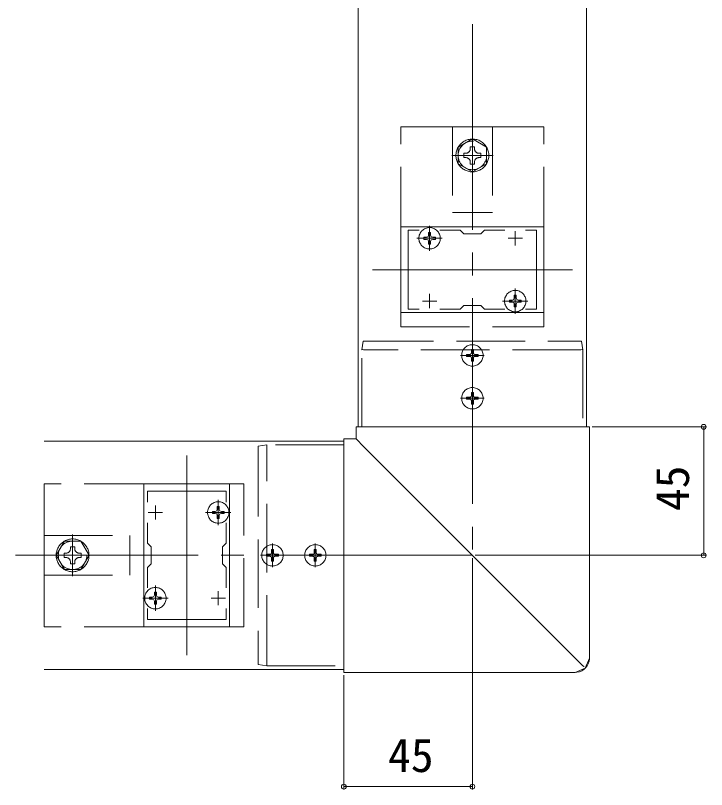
# Model space of a CAD drawing. Units: millimetres, scale not verified. Extents: x -2376 to -396, y -1680 to 1519.
# Drawn here: x -1036.4 to -794.4, y 485.8 to 756.8 of the extents above; entities that cross this region are included whole.
import ezdxf
from ezdxf.enums import TextEntityAlignment as Align

# ---------------------------------------------------------------- set-up
doc = ezdxf.new("R2010")
doc.units = ezdxf.units.MM
doc.header["$LTSCALE"] = 8
doc.linetypes.add('CHAIN2', pattern=[12, 9, -1, 1, -1])
doc.linetypes.add('DASHED3', pattern=[4, 3, -1])
for name, color, linetype, lineweight in [('0-3_YKK_11', 7, 'Continuous', 9), ('0-4_YKK_12', 2, 'Continuous', 9), ('0-5_YKK_13', 4, 'DASHED3', 9), ('0-6_YKK_D', 6, 'Continuous', 9), ('0-7_YSS_K', 3, 'CHAIN2', 9)]:
    doc.layers.add(name, color=color, linetype=linetype, lineweight=lineweight)
doc.styles.add('ＭＳ ゴシック', font='')
doc.styles.get('ＭＳ ゴシック').set_extended_font_data('MS Gothic')

msp = doc.modelspace()

# ---------------------------------------------------------------- linework, layer by layer
at = {"layer": '0-3_YKK_11'}
for p, q in [((-901.353, 682.837), (-901.353, 652.837)), ((-851.353, 682.837), (-901.353, 682.837)), ((-898.852, 681.637), (-894.986, 681.637)), ((-898.852, 654.037), (-898.852, 681.637)), ((-891.353, 676.337), (-891.353, 681.337)), ((-887.719, 681.637), (-880.653, 681.637)), ((-880.653, 681.637), (-879.353, 680.337)), ((-879.353, 680.337), (-873.353, 680.337)), ((-873.353, 680.337), (-872.053, 681.637)), ((-872.053, 681.637), (-864.986, 681.637)), ((-861.352, 676.337), (-861.352, 681.337)), ((-857.719, 681.637), (-853.853, 681.637)), ((-857.719, 681.637), (-853.853, 681.637)), ((-853.853, 681.637), (-853.853, 654.037)), ((-851.353, 652.837), (-851.353, 682.837)), ((-893.853, 678.837), (-888.853, 678.837)), ((-863.853, 678.837), (-858.853, 678.837)), ((-891.353, 654.337), (-891.353, 659.337)), ((-861.352, 654.337), (-861.352, 659.337)), ((-893.853, 656.837), (-888.853, 656.837)), ((-863.853, 656.837), (-858.853, 656.837)), ((-894.986, 654.037), (-898.852, 654.037)), ((-880.653, 654.037), (-887.719, 654.037)), ((-879.353, 655.337), (-880.653, 654.037)), ((-873.353, 655.337), (-879.353, 655.337)), ((-872.053, 654.037), (-873.353, 655.337)), ((-864.986, 654.037), (-872.053, 654.037)), ((-853.853, 654.037), (-857.719, 654.037)), ((-901.353, 652.837), (-851.353, 652.837)), ((-991.353, 592.837), (-991.353, 542.837)), ((-961.353, 592.837), (-991.353, 592.837)), ((-961.353, 542.837), (-961.353, 592.837)), ((-990.153, 590.337), (-962.553, 590.337)), ((-990.153, 586.47), (-990.153, 590.337)), ((-990.153, 586.47), (-990.153, 590.337)), ((-962.553, 590.337), (-962.553, 586.47)), ((-987.353, 580.337), (-987.353, 585.337)), ((-965.352, 580.337), (-965.352, 585.337)), ((-984.853, 582.837), (-989.853, 582.837)), ((-962.853, 582.837), (-967.853, 582.837)), ((-990.153, 572.137), (-990.153, 579.204)), ((-962.553, 579.204), (-962.553, 572.137)), ((-988.853, 570.837), (-990.153, 572.137)), ((-962.553, 572.137), (-963.852, 570.837)), ((-988.853, 564.837), (-988.853, 570.837)), ((-963.852, 570.837), (-963.852, 564.837)), ((-990.153, 563.537), (-988.853, 564.837)), ((-963.852, 564.837), (-962.553, 563.537)), ((-990.153, 556.47), (-990.153, 563.537)), ((-962.553, 563.537), (-962.553, 556.47)), ((-984.853, 552.837), (-989.853, 552.837)), ((-987.353, 550.337), (-987.353, 555.337)), ((-962.853, 552.837), (-967.853, 552.837)), ((-965.352, 550.337), (-965.352, 555.337)), ((-990.153, 545.337), (-990.153, 549.204)), ((-962.553, 549.204), (-962.553, 545.337)), ((-962.553, 545.337), (-990.153, 545.337)), ((-991.353, 542.837), (-961.353, 542.837))]:
    msp.add_line(p, q, dxfattribs=at)
at = {"layer": '0-4_YKK_12'}
for p, q in [((-916.353, 612.837), (-916.353, 900.837)), ((-836.353, 612.837), (-836.353, 900.837)), ((-841.353, 667.837), (-911.353, 667.837)), ((-916.353, 612.837), (-836.353, 612.837)), ((-921.353, 607.837), (-1026.353, 607.837)), ((-921.353, 527.837), (-921.353, 607.837)), ((-976.353, 602.837), (-976.353, 532.837)), ((-921.353, 527.837), (-1026.353, 527.837))]:
    msp.add_line(p, q, dxfattribs=at)
at = {"layer": '0-5_YKK_13'}
for p, q in [((-901.353, 717.837), (-851.353, 717.837)), ((-901.353, 647.837), (-901.353, 717.837)), ((-883.353, 717.837), (-883.353, 687.837)), ((-869.353, 717.837), (-883.353, 717.837)), ((-869.353, 717.837), (-869.353, 687.837)), ((-851.353, 647.837), (-851.353, 717.837)), ((-876.353, 713.61), (-881.353, 710.724)), ((-871.353, 710.724), (-876.353, 713.61)), ((-881.353, 710.724), (-881.353, 704.95)), ((-877.113, 710.837), (-877.113, 710.117)), ((-875.593, 710.837), (-877.113, 710.837)), ((-875.593, 710.117), (-875.593, 710.837)), ((-871.353, 704.95), (-871.353, 710.724)), ((-878.633, 708.597), (-879.353, 708.597)), ((-879.353, 708.597), (-879.353, 707.077)), ((-873.353, 708.597), (-874.072, 708.597)), ((-873.353, 707.077), (-873.353, 708.597)), ((-881.353, 704.95), (-876.353, 702.064)), ((-879.353, 707.077), (-878.633, 707.077)), ((-877.113, 705.557), (-877.113, 704.837)), ((-877.113, 704.837), (-875.593, 704.837)), ((-876.353, 702.064), (-871.353, 704.95)), ((-875.593, 704.837), (-875.593, 705.557)), ((-874.072, 707.077), (-873.353, 707.077)), ((-869.353, 687.837), (-883.353, 687.837)), ((-891.727, 680.887), (-890.977, 680.887)), ((-891.727, 679.937), (-891.727, 680.887)), ((-890.977, 680.887), (-890.977, 679.937)), ((-892.452, 679.212), (-893.403, 679.212)), ((-893.403, 678.462), (-893.403, 679.212)), ((-893.403, 678.462), (-892.452, 678.462)), ((-891.883, 679.368), (-892.452, 679.212)), ((-891.883, 678.307), (-892.452, 678.462)), ((-891.727, 679.937), (-891.883, 679.368)), ((-891.727, 677.737), (-891.883, 678.307)), ((-891.727, 676.787), (-891.727, 677.737)), ((-890.822, 679.368), (-890.977, 679.937)), ((-890.822, 678.307), (-890.977, 677.737)), ((-890.977, 677.737), (-890.977, 676.787)), ((-890.253, 679.212), (-890.822, 679.368)), ((-890.253, 678.462), (-890.822, 678.307)), ((-889.303, 679.212), (-890.253, 679.212)), ((-890.253, 678.462), (-889.303, 678.462)), ((-889.303, 679.212), (-889.303, 678.462)), ((-890.977, 676.787), (-891.727, 676.787)), ((-861.728, 658.887), (-860.978, 658.887)), ((-861.728, 657.937), (-861.728, 658.887)), ((-860.978, 658.887), (-860.978, 657.937)), ((-862.453, 657.212), (-863.403, 657.212)), ((-863.403, 656.462), (-863.403, 657.212)), ((-863.403, 656.462), (-862.453, 656.462)), ((-861.883, 657.367), (-862.453, 657.212)), ((-861.883, 656.307), (-862.453, 656.462)), ((-861.728, 657.937), (-861.883, 657.367)), ((-861.728, 655.737), (-861.883, 656.307)), ((-860.822, 657.367), (-860.978, 657.937)), ((-860.822, 656.307), (-860.978, 655.737)), ((-860.253, 657.212), (-860.822, 657.367)), ((-860.253, 656.462), (-860.822, 656.307)), ((-859.303, 657.212), (-860.253, 657.212)), ((-860.253, 656.462), (-859.303, 656.462)), ((-859.303, 657.212), (-859.303, 656.462)), ((-861.728, 654.787), (-861.728, 655.737)), ((-860.978, 654.787), (-861.728, 654.787)), ((-860.978, 655.737), (-860.978, 654.787)), ((-901.353, 647.837), (-851.353, 647.837)), ((-915.053, 639.837), (-914.553, 642.837)), ((-913.924, 642.837), (-838.853, 642.837)), ((-838.153, 642.837), (-837.653, 639.837)), ((-915.053, 639.837), (-915.053, 639.837)), ((-915.053, 612.837), (-915.053, 639.837)), ((-838.363, 639.837), (-914.416, 639.837)), ((-876.703, 638.687), (-876.703, 639.887)), ((-876.003, 639.887), (-876.703, 639.887)), ((-876.003, 638.687), (-876.003, 639.887)), ((-837.653, 639.837), (-837.653, 612.837)), ((-837.653, 639.837), (-837.653, 639.837)), ((-877.203, 638.187), (-878.403, 638.187)), ((-878.403, 637.487), (-878.403, 638.187)), ((-877.203, 637.487), (-878.403, 637.487)), ((-876.703, 635.787), (-876.703, 636.987)), ((-876.003, 635.787), (-876.003, 636.987)), ((-874.303, 638.187), (-875.503, 638.187)), ((-874.303, 637.487), (-875.503, 637.487)), ((-874.303, 637.487), (-874.303, 638.187)), ((-876.003, 635.787), (-876.703, 635.787)), ((-876.703, 623.687), (-876.703, 624.887)), ((-876.003, 624.887), (-876.703, 624.887)), ((-876.003, 623.687), (-876.003, 624.887)), ((-877.203, 623.187), (-878.403, 623.187)), ((-878.403, 622.487), (-878.403, 623.187)), ((-877.203, 622.487), (-878.403, 622.487)), ((-876.703, 620.787), (-876.703, 621.987)), ((-876.003, 620.787), (-876.703, 620.787)), ((-876.003, 620.787), (-876.003, 621.987)), ((-874.303, 623.187), (-875.503, 623.187)), ((-874.303, 622.487), (-875.503, 622.487)), ((-874.303, 622.487), (-874.303, 623.187)), ((-951.352, 605.409), (-951.352, 530.338)), ((-921.353, 606.537), (-948.353, 606.537)), ((-948.353, 529.847), (-948.353, 605.9)), ((-1026.353, 542.837), (-1026.353, 592.837)), ((-956.353, 592.837), (-1026.353, 592.837)), ((-956.353, 542.837), (-956.353, 592.837)), ((-967.403, 582.462), (-967.403, 583.212)), ((-967.403, 583.212), (-966.453, 583.212)), ((-965.883, 583.367), (-966.453, 583.212)), ((-965.728, 583.937), (-965.883, 583.367)), ((-965.728, 584.887), (-965.728, 583.937)), ((-965.728, 584.887), (-964.978, 584.887)), ((-964.978, 583.937), (-964.978, 584.887)), ((-964.978, 583.937), (-964.822, 583.367)), ((-964.822, 583.367), (-964.253, 583.212)), ((-964.253, 583.212), (-963.303, 583.212)), ((-963.303, 583.212), (-963.303, 582.462)), ((-966.453, 582.462), (-967.403, 582.462)), ((-966.453, 582.462), (-965.883, 582.307)), ((-965.883, 582.307), (-965.728, 581.737)), ((-965.728, 581.737), (-965.728, 580.787)), ((-964.978, 580.787), (-965.728, 580.787)), ((-964.822, 582.307), (-964.978, 581.737)), ((-964.978, 580.787), (-964.978, 581.737)), ((-964.253, 582.462), (-964.822, 582.307)), ((-963.303, 582.462), (-964.253, 582.462)), ((-1026.353, 574.837), (-996.352, 574.837)), ((-1026.353, 574.837), (-1026.353, 560.837)), ((-996.352, 574.837), (-996.352, 560.837)), ((-1019.239, 572.837), (-1022.126, 567.837)), ((-1013.466, 572.837), (-1019.239, 572.837)), ((-1010.579, 567.837), (-1013.466, 572.837)), ((-1017.113, 570.837), (-1017.113, 570.117)), ((-1015.592, 570.837), (-1017.113, 570.837)), ((-1015.592, 570.117), (-1015.592, 570.837)), ((-946.702, 568.687), (-946.702, 569.887)), ((-946.003, 569.887), (-946.702, 569.887)), ((-946.003, 568.687), (-946.003, 569.887)), ((-931.703, 568.687), (-931.703, 569.887)), ((-931.003, 569.887), (-931.703, 569.887)), ((-931.003, 568.687), (-931.003, 569.887)), ((-1022.126, 567.837), (-1019.239, 562.837)), ((-1019.353, 568.597), (-1019.353, 567.077)), ((-1018.633, 568.597), (-1019.353, 568.597)), ((-1019.353, 567.077), (-1018.633, 567.077)), ((-1013.353, 568.597), (-1014.073, 568.597)), ((-1014.073, 567.077), (-1013.353, 567.077)), ((-1013.466, 562.837), (-1010.579, 567.837)), ((-1013.353, 567.077), (-1013.353, 568.597)), ((-947.202, 568.187), (-948.403, 568.187)), ((-948.403, 567.487), (-948.403, 568.187)), ((-947.202, 567.487), (-948.403, 567.487)), ((-946.702, 565.787), (-946.702, 566.987)), ((-946.003, 565.787), (-946.003, 566.987)), ((-944.303, 568.187), (-945.503, 568.187)), ((-944.303, 567.487), (-945.503, 567.487)), ((-944.303, 567.487), (-944.303, 568.187)), ((-932.202, 568.187), (-933.403, 568.187)), ((-933.403, 567.487), (-933.403, 568.187)), ((-932.202, 567.487), (-933.403, 567.487)), ((-931.703, 565.787), (-931.703, 566.987)), ((-931.003, 565.787), (-931.003, 566.987)), ((-929.303, 568.187), (-930.503, 568.187)), ((-929.303, 567.487), (-930.503, 567.487)), ((-929.303, 567.487), (-929.303, 568.187)), ((-1017.113, 565.557), (-1017.113, 564.837)), ((-1017.113, 564.837), (-1015.592, 564.837)), ((-1015.592, 564.837), (-1015.592, 565.557)), ((-946.003, 565.787), (-946.702, 565.787)), ((-931.003, 565.787), (-931.703, 565.787)), ((-1019.239, 562.837), (-1013.466, 562.837)), ((-1026.353, 560.837), (-996.352, 560.837)), ((-989.403, 552.462), (-989.403, 553.212)), ((-989.403, 553.212), (-988.453, 553.212)), ((-987.883, 553.367), (-988.453, 553.212)), ((-987.727, 553.937), (-987.883, 553.367)), ((-987.727, 554.887), (-987.727, 553.937)), ((-987.727, 554.887), (-986.978, 554.887)), ((-986.978, 553.937), (-986.978, 554.887)), ((-986.978, 553.937), (-986.822, 553.367)), ((-986.822, 553.367), (-986.252, 553.212)), ((-986.252, 553.212), (-985.303, 553.212)), ((-985.303, 553.212), (-985.303, 552.462)), ((-988.453, 552.462), (-989.403, 552.462)), ((-988.453, 552.462), (-987.883, 552.307)), ((-987.883, 552.307), (-987.727, 551.737)), ((-987.727, 551.737), (-987.727, 550.787)), ((-986.978, 550.787), (-987.727, 550.787)), ((-986.822, 552.307), (-986.978, 551.737)), ((-986.978, 550.787), (-986.978, 551.737)), ((-986.252, 552.462), (-986.822, 552.307)), ((-985.303, 552.462), (-986.252, 552.462)), ((-956.353, 542.837), (-1026.353, 542.837)), ((-948.353, 529.137), (-921.353, 529.137))]:
    msp.add_line(p, q, dxfattribs=at)
at = {"layer": '0-5_YKK_13', "linetype": 'CHAIN2'}
for p, q in [((-876.353, 700.587), (-876.353, 715.087)), ((-883.603, 707.837), (-869.103, 707.837)), ((-891.353, 683.248), (-891.353, 674.426)), ((-886.913, 678.837), (-895.792, 678.837)), ((-861.352, 661.248), (-861.352, 652.426)), ((-856.913, 656.837), (-865.792, 656.837)), ((-876.353, 641.987), (-876.353, 633.687)), ((-872.202, 637.837), (-880.503, 637.837)), ((-876.353, 626.987), (-876.353, 618.687)), ((-872.202, 622.837), (-880.503, 622.837)), ((-965.352, 587.277), (-965.352, 578.398)), ((-969.763, 582.837), (-960.942, 582.837)), ((-1016.353, 560.587), (-1016.353, 575.087)), ((-946.353, 563.687), (-946.353, 571.987)), ((-931.353, 563.687), (-931.353, 571.987)), ((-1009.103, 567.837), (-1023.603, 567.837)), ((-950.503, 567.837), (-942.203, 567.837)), ((-935.503, 567.837), (-927.203, 567.837)), ((-987.353, 557.277), (-987.353, 548.398)), ((-991.763, 552.837), (-982.942, 552.837))]:
    msp.add_line(p, q, dxfattribs=at)
at = {"layer": '0-5_YKK_13', "linetype": 'Continuous'}
for p, q in [((-914.425, 639.837), (-914.416, 639.837)), ((-838.363, 639.837), (-838.353, 639.837)), ((-917.097, 612.837), (-917.093, 612.837)), ((-917.097, 612.837), (-917.097, 608.582)), ((-917.093, 612.837), (-916.848, 612.837)), ((-916.848, 612.837), (-914.579, 612.837)), ((-914.579, 612.837), (-838.389, 612.837)), ((-838.389, 612.837), (-835.857, 612.837)), ((-835.857, 612.837), (-835.368, 612.837)), ((-835.368, 612.837), (-835.363, 612.837)), ((-835.363, 531.843), (-835.363, 612.837)), ((-921.353, 608.577), (-921.353, 608.582)), ((-917.097, 608.582), (-921.353, 608.582)), ((-921.353, 608.577), (-921.353, 608.333)), ((-921.353, 606.064), (-921.353, 608.333)), ((-917.093, 608.577), (-917.097, 608.582)), ((-916.848, 608.333), (-917.093, 608.577)), ((-914.579, 606.064), (-916.848, 608.333)), ((-948.353, 606.537), (-951.352, 606.037)), ((-948.353, 605.909), (-948.353, 605.9)), ((-921.353, 606.064), (-921.353, 529.873)), ((-839.101, 530.586), (-914.579, 606.064)), ((-948.353, 529.847), (-948.353, 529.838)), ((-948.353, 529.137), (-948.353, 529.137)), ((-921.353, 527.342), (-921.353, 529.873)), ((-921.353, 527.342), (-921.353, 526.852)), ((-921.353, 526.848), (-921.353, 526.852))]:
    msp.add_line(p, q, dxfattribs=at)
for points in [[(-914.553, 642.837), (-914.373, 642.837), (-913.924, 642.837)], [(-838.853, 642.837), (-838.586, 642.837), (-838.357, 642.837), (-838.153, 642.837)], [(-915.053, 639.837), (-914.87, 639.857), (-914.425, 639.837)], [(-837.653, 639.837), (-837.709, 639.855), (-837.861, 639.861), (-838.353, 639.837)], [(-951.352, 606.037), (-951.352, 605.857), (-951.352, 605.409)], [(-948.353, 606.537), (-948.353, 606.537), (-948.373, 606.354), (-948.353, 605.909)], [(-921.353, 526.848), (-840.359, 526.848), (-839.72, 526.889), (-838.872, 527.074), (-838.068, 527.403), (-837.335, 527.866), (-836.692, 528.449), (-836.161, 529.134), (-835.756, 529.901), (-835.489, 530.726), (-835.37, 531.585), (-835.363, 531.843)], [(-840.359, 526.852), (-836.832, 528.317), (-835.368, 531.843)], [(-951.352, 530.338), (-951.352, 530.07), (-951.352, 529.842), (-951.352, 529.637), (-948.353, 529.137)], [(-948.353, 529.137), (-948.37, 529.193), (-948.377, 529.345), (-948.353, 529.838)], [(-839.101, 530.586), (-838.773, 530.257), (-838.454, 529.939), (-838.159, 529.644), (-837.894, 529.379), (-837.673, 529.157), (-837.499, 528.983), (-837.38, 528.865), (-837.321, 528.806)]]:
    msp.add_lwpolyline(points, dxfattribs=at)
at = {"layer": '0-5_YKK_13'}
for centre, radius in [((-876.353, 707.837), 5), ((-891.353, 678.837), 3.75), ((-861.352, 656.837), 3.75), ((-876.353, 637.837), 3.75), ((-876.353, 622.837), 3.75), ((-965.352, 582.837), 3.75), ((-1016.353, 567.837), 5), ((-946.353, 567.837), 3.75), ((-931.353, 567.837), 3.75), ((-987.353, 552.837), 3.75)]:
    msp.add_circle(centre, radius, dxfattribs=at)
for centre, radius, start, end in [((-876.353, 707.837), 5.75, 90.40814, 149.59184), ((-876.353, 707.837), 5.75, 30.40814, 89.59184), ((-876.353, 707.837), 5.75, 150.40814, 209.59184), ((-878.633, 710.117), 1.52, 270, 0), ((-874.072, 710.117), 1.52, 180, 270), ((-876.353, 707.837), 5.75, 330.40814, 29.59184), ((-876.353, 707.837), 5.75, 210.40814, 269.59184), ((-878.633, 705.557), 1.52, 0, 90), ((-876.353, 707.837), 5.75, 270.40814, 329.59184), ((-874.072, 705.557), 1.52, 90, 180), ((-877.203, 638.687), 0.5, 270, 0), ((-877.203, 636.987), 0.5, 0, 90), ((-875.503, 638.687), 0.5, 180, 270), ((-875.503, 636.987), 0.5, 90, 180), ((-877.203, 623.687), 0.5, 270, 0), ((-875.503, 623.687), 0.5, 180, 270), ((-877.203, 621.987), 0.5, 0, 90), ((-875.503, 621.987), 0.5, 90, 180), ((-1016.353, 567.837), 5.75, 120.40814, 179.59184), ((-1016.353, 567.837), 5.75, 60.40814, 119.59184), ((-1016.353, 567.837), 5.75, 0.40814, 59.59184), ((-1018.633, 570.117), 1.52, 270, 0), ((-1014.073, 570.117), 1.52, 180, 270), ((-1016.353, 567.837), 5.75, 180.40814, 239.59184), ((-1018.633, 565.557), 1.52, 0, 90), ((-1014.073, 565.557), 1.52, 90, 180), ((-1016.353, 567.837), 5.75, 300.40814, 359.59184), ((-947.202, 568.687), 0.5, 270, 0), ((-947.202, 566.987), 0.5, 0, 90), ((-945.503, 568.687), 0.5, 180, 270), ((-945.503, 566.987), 0.5, 90, 180), ((-932.202, 568.687), 0.5, 270, 0), ((-932.202, 566.987), 0.5, 0, 90), ((-930.503, 568.687), 0.5, 180, 270), ((-930.503, 566.987), 0.5, 90, 180), ((-1016.353, 567.837), 5.75, 240.40814, 299.59184)]:
    msp.add_arc(centre, radius, start, end, dxfattribs=at)
at = {"layer": '0-6_YKK_D'}
for p, q in [((-834.363, 612.837), (-794.363, 612.837)), ((-795.363, 567.837), (-795.363, 612.837)), ((-876.353, 566.837), (-876.353, 485.848)), ((-875.353, 567.837), (-794.363, 567.837)), ((-921.353, 525.848), (-921.353, 485.848)), ((-921.353, 486.848), (-876.353, 486.848))]:
    msp.add_line(p, q, dxfattribs=at)
for centre in [(-795.363, 612.837), (-795.363, 567.837), (-921.353, 486.848), (-876.353, 486.848)]:
    msp.add_circle(centre, 0.85, dxfattribs=at)
at = {"layer": '0-7_YSS_K'}
for p, q in [((-876.353, 945.837), (-876.353, 567.837)), ((-876.353, 567.837), (-1036.353, 567.837))]:
    msp.add_line(p, q, dxfattribs=at)

# ---------------------------------------------------------------- texts
at = {"layer": '0-6_YKK_D', "color": 4, "style": 'ＭＳ ゴシック'}
msp.add_text('45', height=11.73, rotation=90, dxfattribs=at).set_placement((-796.963, 583.297), align=Align.BOTTOM_LEFT)
msp.add_text('45', height=11.73, dxfattribs=at).set_placement((-905.892, 488.448), align=Align.BOTTOM_LEFT)

doc.saveas('drawing.dxf')
